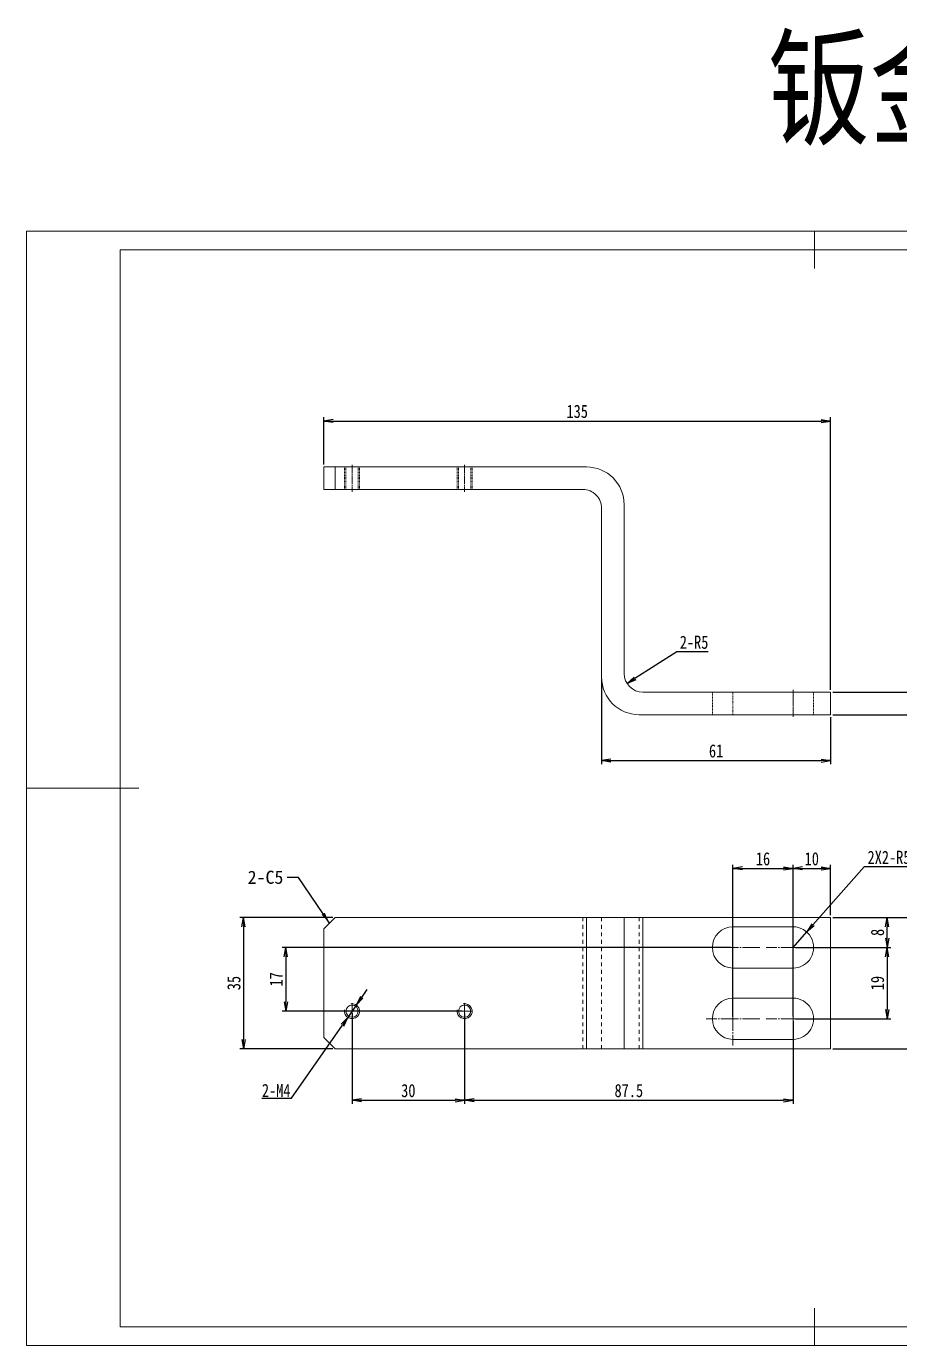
# Model space of a CAD drawing. Header units: millimetres. Extents: x -15766 to 80009, y -9701 to 15159.
# Drawn here: x -2126 to -1893.4, y 2838.5 to 3190 of the extents above; entities that cross this region are included whole.
import ezdxf

# ---------------------------------------------------------------- set-up
doc = ezdxf.new("R2010")
doc.units = ezdxf.units.MM
doc.linetypes.add('CENTER-HOKUTO_1', pattern=[16, 13, -1, 1, -1])
doc.linetypes.add('HIDDEN-HOKUTO_1', pattern=[2, 1, -1])
doc.layers.get('DEFPOINTS').update_dxf_attribs({"lineweight": 18})
for name, color, linetype, lineweight in [('AM_7', 2, 'CENTER-HOKUTO_1', 18), ('AM_HID', 1, 'HIDDEN-HOKUTO_1', 18), ('AM_VIS', 7, 'Continuous', 18), ('CDRAFT0', 7, 'Continuous', 18), ('DIM', 253, 'Continuous', 20), ('title_frame', 7, 'Continuous', 18), ('word_dim', 9, 'Continuous', 18), ('粗实线层_1', 7, 'Continuous', 15)]:
    doc.layers.add(name, color=color, linetype=linetype, lineweight=lineweight)
doc.styles.add('DIM', font='', dxfattribs={"width": 0.8})
doc.styles.get('DIM').set_extended_font_data('NSimSun')
doc.dimstyles.new('1-1', dxfattribs={"dimtxt": 3.5, "dimasz": 3, "dimexe": 1, "dimexo": 0, "dimgap": 1, "dimtad": 1, "dimdsep": 46, "dimtxsty": 'DIM', "dimblk": '_CAXARROW', "dimcen": 0, "dimdle": 6, "dimclrd": 256, "dimclre": 256, "dimclrt": 3, "dimazin": 2, "dimtfac": 0.707107, "dimtmove": 0, "dimatfit": 3, "dimfxl": 0, "dimfrac": 2, "dimtolj": 1, "dimarcsym": 0})
doc.dimstyles.new('1-1$0', dxfattribs={"dimtxt": 3.5, "dimasz": 2.5, "dimexe": 1, "dimexo": 0.625, "dimgap": 0.8, "dimtad": 1, "dimdsep": 46, "dimtxsty": 'DIM', "dimblk": 'OPEN', "dimcen": 0, "dimdle": 5, "dimclrd": 256, "dimclre": 256, "dimclrt": 3, "dimazin": 3, "dimtfac": 0.5, "dimtmove": 0, "dimatfit": 3, "dimldrblk": 'OPEN', "dimfxl": 0, "dimtolj": 1, "dimarcsym": 0})
doc.dimstyles.new('1-1$3', dxfattribs={"dimtxt": 3.5, "dimasz": 2.5, "dimexe": 1, "dimexo": 0.625, "dimgap": 0.3, "dimtad": 1, "dimtih": 1, "dimtoh": 1, "dimdsep": 46, "dimtxsty": 'DIM', "dimblk": 'OPEN', "dimcen": 0, "dimdle": 5, "dimclrd": 256, "dimclre": 256, "dimclrt": 3, "dimazin": 3, "dimtfac": 0.5, "dimtmove": 0, "dimatfit": 3, "dimldrblk": 'OPEN', "dimfxl": 0, "dimtolj": 1, "dimarcsym": 0})
doc.dimstyles.new('1-1$4', dxfattribs={"dimtxt": 3.5, "dimasz": 2.5, "dimexe": 1, "dimexo": 0.625, "dimgap": 0.8, "dimtad": 1, "dimtih": 1, "dimtoh": 1, "dimzin": 12, "dimdsep": 46, "dimtxsty": 'DIM', "dimblk": 'OPEN', "dimcen": 0, "dimdle": 5, "dimclrd": 256, "dimclre": 256, "dimclrt": 3, "dimazin": 3, "dimtfac": 0.5, "dimtmove": 0, "dimatfit": 3, "dimldrblk": 'OPEN', "dimfxl": 0, "dimtolj": 1, "dimarcsym": 0})

# ---------------------------------------------------------------- blocks, each defined once
blk = doc.blocks.new('*X1590')
at = {"layer": 'CDRAFT0'}
for p, q in [((420, 297), (0, 297)), ((0, 297), (0, 0)), ((420, 0), (420, 297)), ((0, 0), (420, 0))]:
    blk.add_line(p, q, dxfattribs=at)
at = {"layer": '粗实线层_1'}
for p, q in [((210, 297), (210, 287)), ((415, 292), (25, 292)), ((25, 292), (25, 5)), ((415, 5), (415, 292)), ((0, 148.5), (30, 148.5)), ((420, 148.5), (410, 148.5)), ((210, 0), (210, 10)), ((25, 5), (415, 5))]:
    blk.add_line(p, q, dxfattribs=at)
blk = doc.blocks.new('_OPEN')
at = {"color": 0, "linetype": 'ByBlock', "lineweight": -2}
for p, q in [((-1, 0.166667), (0, 0)), ((-1, -0.166667), (0, 0)), ((0, 0), (-1, 0))]:
    blk.add_line(p, q, dxfattribs=at)
blk = doc.blocks.new('*D1597')
at = {"layer": 'DEFPOINTS', "color": 0, "transparency": 16777216}
for p in [(-1911.76, 3012.61), (-1911.76, 3006.61), (-1882.37, 3006.61)]:
    blk.add_point(p, dxfattribs=at)
at = {"layer": 'word_dim', "linetype": 'Continuous', "lineweight": -2, "transparency": 16777216}
for p, q in [((-1882.37, 3015.11), (-1882.37, 3017.61)), ((-1911.13, 3012.61), (-1881.37, 3012.61)), ((-1882.37, 3012.61), (-1882.37, 3006.61)), ((-1911.13, 3006.61), (-1881.37, 3006.61)), ((-1882.37, 3004.11), (-1882.37, 2994.49))]:
    blk.add_line(p, q, dxfattribs=at)
at = {"layer": 'word_dim', "lineweight": -2, "transparency": 16777216, "xscale": 2.5, "yscale": 2.5, "zscale": 2.5}
for p, rotation in [((-1882.37, 3012.61), 270), ((-1882.37, 3006.61), 90)]:
    blk.add_blockref('_OPEN', p, dxfattribs=dict(at, rotation=rotation))
at = {"layer": 'word_dim', "color": 3, "transparency": 16777216, "insert": (-1884.92, 2998.05), "char_height": 3.5, "attachment_point": 5, "rotation": 90, "style": 'DIM'}
blk.add_mtext('\\A1;t=6', dxfattribs=at)
blk = doc.blocks.new('*D1598')
at = {"layer": 'DEFPOINTS', "color": 0, "transparency": 16777216}
for p in [(-1961.76, 3017.61), (-1965.99, 3014.94)]:
    blk.add_point(p, dxfattribs=at)
at = {"layer": 'word_dim', "linetype": 'Continuous', "lineweight": -2, "transparency": 16777216}
for p, q in [((-1952.68, 3023.34), (-1963.87, 3016.27)), ((-1944.36, 3023.34), (-1952.68, 3023.34))]:
    blk.add_line(p, q, dxfattribs=at)
at = {"layer": 'word_dim', "lineweight": -2, "transparency": 16777216, "xscale": 2.5, "yscale": 2.5, "zscale": 2.5, "rotation": 212.240547013745}
blk.add_blockref('_OPEN', (-1965.99, 3014.94), dxfattribs=at)
at = {"layer": 'word_dim', "color": 3, "transparency": 16777216, "insert": (-1948.12, 3025.89), "char_height": 3.5, "attachment_point": 5, "style": 'DIM'}
blk.add_mtext('\\A1;2-R5', dxfattribs=at)
blk = doc.blocks.new('*D1599')
at = {"layer": 'DEFPOINTS', "color": 0, "transparency": 16777216}
for p in [(-1911.76, 2965.64), (-1911.76, 2952.59), (-1921.76, 2925.59)]:
    blk.add_point(p, dxfattribs=at)
at = {"layer": 'word_dim', "linetype": 'Continuous', "lineweight": -2, "transparency": 16777216}
for p, q in [((-1921.76, 2926.21), (-1921.76, 2966.64)), ((-1919.26, 2965.64), (-1914.26, 2965.64)), ((-1911.76, 2953.21), (-1911.76, 2966.64))]:
    blk.add_line(p, q, dxfattribs=at)
at = {"layer": 'word_dim', "lineweight": -2, "transparency": 16777216, "xscale": 2.5, "yscale": 2.5, "zscale": 2.5, "rotation": 180}
blk.add_blockref('_OPEN', (-1921.76, 2965.64), dxfattribs=at)
at = {"layer": 'word_dim', "lineweight": -2, "transparency": 16777216, "xscale": 2.5, "yscale": 2.5, "zscale": 2.5}
blk.add_blockref('_OPEN', (-1911.76, 2965.64), dxfattribs=at)
at = {"layer": 'word_dim', "color": 3, "transparency": 16777216, "insert": (-1916.76, 2968.19), "char_height": 3.5, "attachment_point": 5, "style": 'DIM'}
blk.add_mtext('\\A1;10', dxfattribs=at)
blk = doc.blocks.new('*D1600')
at = {"layer": 'DEFPOINTS', "color": 0, "transparency": 16777216}
for p in [(-1921.76, 2965.64), (-1937.76, 2925.59), (-1921.76, 2925.59)]:
    blk.add_point(p, dxfattribs=at)
at = {"layer": 'word_dim', "linetype": 'Continuous', "lineweight": -2, "transparency": 16777216}
for p, q in [((-1937.76, 2926.21), (-1937.76, 2966.64)), ((-1935.26, 2965.64), (-1924.26, 2965.64)), ((-1921.76, 2926.21), (-1921.76, 2966.64))]:
    blk.add_line(p, q, dxfattribs=at)
at = {"layer": 'word_dim', "lineweight": -2, "transparency": 16777216, "xscale": 2.5, "yscale": 2.5, "zscale": 2.5, "rotation": 180}
blk.add_blockref('_OPEN', (-1937.76, 2965.64), dxfattribs=at)
at = {"layer": 'word_dim', "lineweight": -2, "transparency": 16777216, "xscale": 2.5, "yscale": 2.5, "zscale": 2.5}
blk.add_blockref('_OPEN', (-1921.76, 2965.64), dxfattribs=at)
at = {"layer": 'word_dim', "color": 3, "transparency": 16777216, "insert": (-1929.76, 2968.19), "char_height": 3.5, "attachment_point": 5, "style": 'DIM'}
blk.add_mtext('\\A1;16', dxfattribs=at)
blk = doc.blocks.new('*D1601')
at = {"layer": 'DEFPOINTS', "color": 0, "transparency": 16777216}
for p in [(-1911.76, 2952.59), (-1896.69, 2952.59), (-1921.76, 2944.59)]:
    blk.add_point(p, dxfattribs=at)
at = {"layer": 'word_dim', "linetype": 'Continuous', "lineweight": -2, "transparency": 16777216}
for p, q in [((-1911.13, 2952.59), (-1895.69, 2952.59)), ((-1896.69, 2947.09), (-1896.69, 2950.09)), ((-1921.13, 2944.59), (-1895.69, 2944.59))]:
    blk.add_line(p, q, dxfattribs=at)
at = {"layer": 'word_dim', "lineweight": -2, "transparency": 16777216, "xscale": 2.5, "yscale": 2.5, "zscale": 2.5}
for p, rotation in [((-1896.69, 2952.59), 90), ((-1896.69, 2944.59), 270)]:
    blk.add_blockref('_OPEN', p, dxfattribs=dict(at, rotation=rotation))
at = {"layer": 'word_dim', "color": 3, "transparency": 16777216, "insert": (-1899.24, 2948.59), "char_height": 3.5, "attachment_point": 5, "rotation": 90, "style": 'DIM'}
blk.add_mtext('\\A1;8', dxfattribs=at)
blk = doc.blocks.new('*D1602')
at = {"layer": 'DEFPOINTS', "color": 0, "transparency": 16777216}
for p in [(-1921.76, 2944.59), (-1921.76, 2925.59), (-1896.69, 2925.59)]:
    blk.add_point(p, dxfattribs=at)
at = {"layer": 'word_dim', "linetype": 'Continuous', "lineweight": -2, "transparency": 16777216}
for p, q in [((-1921.13, 2944.59), (-1895.69, 2944.59)), ((-1896.69, 2942.09), (-1896.69, 2928.09)), ((-1921.13, 2925.59), (-1895.69, 2925.59))]:
    blk.add_line(p, q, dxfattribs=at)
at = {"layer": 'word_dim', "lineweight": -2, "transparency": 16777216, "xscale": 2.5, "yscale": 2.5, "zscale": 2.5}
for p, rotation in [((-1896.69, 2944.59), 90), ((-1896.69, 2925.59), 270)]:
    blk.add_blockref('_OPEN', p, dxfattribs=dict(at, rotation=rotation))
at = {"layer": 'word_dim', "color": 3, "transparency": 16777216, "insert": (-1899.24, 2935.09), "char_height": 3.5, "attachment_point": 5, "rotation": 90, "style": 'DIM'}
blk.add_mtext('\\A1;19', dxfattribs=at)
blk = doc.blocks.new('*D1603')
at = {"layer": 'DEFPOINTS', "color": 0, "transparency": 16777216}
for p in [(-1911.76, 2952.59), (-1911.76, 2917.59), (-1887, 2917.59)]:
    blk.add_point(p, dxfattribs=at)
at = {"layer": 'word_dim', "linetype": 'Continuous', "lineweight": -2, "transparency": 16777216}
for p, q in [((-1911.13, 2952.59), (-1886, 2952.59)), ((-1887, 2950.09), (-1887, 2920.09)), ((-1911.13, 2917.59), (-1886, 2917.59))]:
    blk.add_line(p, q, dxfattribs=at)
at = {"layer": 'word_dim', "lineweight": -2, "transparency": 16777216, "xscale": 2.5, "yscale": 2.5, "zscale": 2.5}
for p, rotation in [((-1887, 2952.59), 90), ((-1887, 2917.59), 270)]:
    blk.add_blockref('_OPEN', p, dxfattribs=dict(at, rotation=rotation))
at = {"layer": 'word_dim', "color": 3, "transparency": 16777216, "insert": (-1889.55, 2935.09), "char_height": 3.5, "attachment_point": 5, "rotation": 90, "style": 'DIM'}
blk.add_mtext('\\A1;35', dxfattribs=at)
blk = doc.blocks.new('*D1604')
at = {"layer": 'DEFPOINTS', "color": 0, "transparency": 16777216}
for p in [(-2009.26, 2927.59), (-1921.76, 2925.59), (-1921.76, 2903.87)]:
    blk.add_point(p, dxfattribs=at)
at = {"layer": 'word_dim', "linetype": 'Continuous', "lineweight": -2, "transparency": 16777216}
for p, q in [((-2009.26, 2926.96), (-2009.26, 2902.87)), ((-1921.76, 2924.96), (-1921.76, 2902.87)), ((-2006.76, 2903.87), (-1924.26, 2903.87))]:
    blk.add_line(p, q, dxfattribs=at)
at = {"layer": 'word_dim', "lineweight": -2, "transparency": 16777216, "xscale": 2.5, "yscale": 2.5, "zscale": 2.5, "rotation": 180}
blk.add_blockref('_OPEN', (-2009.26, 2903.87), dxfattribs=at)
at = {"layer": 'word_dim', "lineweight": -2, "transparency": 16777216, "xscale": 2.5, "yscale": 2.5, "zscale": 2.5}
blk.add_blockref('_OPEN', (-1921.76, 2903.87), dxfattribs=at)
at = {"layer": 'word_dim', "color": 3, "transparency": 16777216, "insert": (-1965.51, 2906.42), "char_height": 3.5, "attachment_point": 5, "style": 'DIM'}
blk.add_mtext('\\A1;87.5', dxfattribs=at)
blk = doc.blocks.new('*D1605')
at = {"layer": 'DEFPOINTS', "color": 0, "transparency": 16777216}
for p in [(-2039.26, 2927.59), (-2009.26, 2927.59), (-2009.26, 2903.87)]:
    blk.add_point(p, dxfattribs=at)
at = {"layer": 'word_dim', "linetype": 'Continuous', "lineweight": -2, "transparency": 16777216}
for p, q in [((-2039.26, 2926.96), (-2039.26, 2902.87)), ((-2009.26, 2926.96), (-2009.26, 2902.87)), ((-2036.76, 2903.87), (-2011.76, 2903.87))]:
    blk.add_line(p, q, dxfattribs=at)
at = {"layer": 'word_dim', "lineweight": -2, "transparency": 16777216, "xscale": 2.5, "yscale": 2.5, "zscale": 2.5, "rotation": 180}
blk.add_blockref('_OPEN', (-2039.26, 2903.87), dxfattribs=at)
at = {"layer": 'word_dim', "lineweight": -2, "transparency": 16777216, "xscale": 2.5, "yscale": 2.5, "zscale": 2.5}
blk.add_blockref('_OPEN', (-2009.26, 2903.87), dxfattribs=at)
at = {"layer": 'word_dim', "color": 3, "transparency": 16777216, "insert": (-2024.26, 2906.42), "char_height": 3.5, "attachment_point": 5, "style": 'DIM'}
blk.add_mtext('\\A1;30', dxfattribs=at)
blk = doc.blocks.new('*D1606')
at = {"layer": 'DEFPOINTS', "color": 0, "transparency": 16777216}
for p in [(-1937.76, 2944.59), (-2056.9, 2927.59), (-2009.26, 2927.59)]:
    blk.add_point(p, dxfattribs=at)
at = {"layer": 'word_dim', "linetype": 'Continuous', "lineweight": -2, "transparency": 16777216}
for p, q in [((-1938.38, 2944.59), (-2057.9, 2944.59)), ((-2056.9, 2942.09), (-2056.9, 2930.09)), ((-2009.88, 2927.59), (-2057.9, 2927.59))]:
    blk.add_line(p, q, dxfattribs=at)
at = {"layer": 'word_dim', "lineweight": -2, "transparency": 16777216, "xscale": 2.5, "yscale": 2.5, "zscale": 2.5}
for p, rotation in [((-2056.9, 2944.59), 90), ((-2056.9, 2927.59), 270)]:
    blk.add_blockref('_OPEN', p, dxfattribs=dict(at, rotation=rotation))
at = {"layer": 'word_dim', "color": 3, "transparency": 16777216, "insert": (-2059.45, 2936.09), "char_height": 3.5, "attachment_point": 5, "rotation": 90, "style": 'DIM'}
blk.add_mtext('\\A1;17', dxfattribs=at)
blk = doc.blocks.new('*D1607')
at = {"layer": 'DEFPOINTS', "color": 0, "transparency": 16777216}
for p in [(-2043.76, 2952.59), (-2068.18, 2917.59), (-2043.76, 2917.59)]:
    blk.add_point(p, dxfattribs=at)
at = {"layer": 'word_dim', "linetype": 'Continuous', "lineweight": -2, "transparency": 16777216}
for p, q in [((-2044.38, 2952.59), (-2069.18, 2952.59)), ((-2068.18, 2950.09), (-2068.18, 2920.09)), ((-2044.38, 2917.59), (-2069.18, 2917.59))]:
    blk.add_line(p, q, dxfattribs=at)
at = {"layer": 'word_dim', "lineweight": -2, "transparency": 16777216, "xscale": 2.5, "yscale": 2.5, "zscale": 2.5}
for p, rotation in [((-2068.18, 2952.59), 90), ((-2068.18, 2917.59), 270)]:
    blk.add_blockref('_OPEN', p, dxfattribs=dict(at, rotation=rotation))
at = {"layer": 'word_dim', "color": 3, "transparency": 16777216, "insert": (-2070.73, 2935.09), "char_height": 3.5, "attachment_point": 5, "rotation": 90, "style": 'DIM'}
blk.add_mtext('\\A1;35', dxfattribs=at)
blk = doc.blocks.new('_CAXARROW')
blk.add_hatch(color=0).paths.add_polyline_path([(0, 0), (-1, 0.125), (-1, -0.125)], flags=0)
blk = doc.blocks.new('*D1608')
at = {"layer": 'DEFPOINTS', "color": 0, "transparency": 16777216}
for p in [(-2038.12, 2929.23), (-2040.4, 2925.94)]:
    blk.add_point(p, dxfattribs=at)
at = {"layer": 'word_dim', "linetype": 'Continuous', "lineweight": -2, "transparency": 16777216}
for p, q in [((-2036.69, 2931.28), (-2035.27, 2933.34)), ((-2038.12, 2929.23), (-2040.4, 2925.94)), ((-2055.36, 2904.42), (-2041.83, 2923.89)), ((-2063.28, 2904.42), (-2055.36, 2904.42))]:
    blk.add_line(p, q, dxfattribs=at)
at = {"layer": 'word_dim', "lineweight": -2, "transparency": 16777216, "xscale": 2.5, "yscale": 2.5, "zscale": 2.5}
for p, rotation in [((-2038.12, 2929.23), 235.2120363319443), ((-2040.4, 2925.94), 55.21203633194433)]:
    blk.add_blockref('_OPEN', p, dxfattribs=dict(at, rotation=rotation))
at = {"layer": 'word_dim', "color": 3, "transparency": 16777216, "insert": (-2059.47, 2906.47), "char_height": 3.5, "attachment_point": 5, "style": 'DIM'}
blk.add_mtext('\\A1;2-M4', dxfattribs=at)
blk = doc.blocks.new('*D1609')
at = {"layer": 'DEFPOINTS', "color": 0, "transparency": 16777216}
for p in [(-1918.12, 2948.71), (-1921.76, 2944.59)]:
    blk.add_point(p, dxfattribs=at)
at = {"layer": 'word_dim', "linetype": 'Continuous', "lineweight": -2, "transparency": 16777216}
for p, q in [((-1902.82, 2966.02), (-1916.46, 2950.58)), ((-1886.54, 2966.02), (-1902.82, 2966.02)), ((-1921.76, 2944.59), (-1918.12, 2948.71))]:
    blk.add_line(p, q, dxfattribs=at)
at = {"layer": 'word_dim', "lineweight": -2, "transparency": 16777216, "xscale": 2.5, "yscale": 2.5, "zscale": 2.5, "rotation": 228.5275186875658}
blk.add_blockref('_OPEN', (-1918.12, 2948.71), dxfattribs=at)
at = {"layer": 'word_dim', "color": 3, "transparency": 16777216, "insert": (-1894.28, 2968.57), "char_height": 3.5, "attachment_point": 5, "style": 'DIM'}
blk.add_mtext('\\A1;2X2-R5.5', dxfattribs=at)
blk = doc.blocks.new('*D1610')
at = {"layer": 'DEFPOINTS', "color": 0, "transparency": 16777216}
for p in [(-1972.76, 3016.61), (-1911.76, 3006.61), (-1911.76, 2994.38)]:
    blk.add_point(p, dxfattribs=at)
at = {"layer": 'word_dim', "linetype": 'Continuous', "lineweight": -2, "transparency": 16777216}
for p, q in [((-1972.76, 3015.98), (-1972.76, 2993.38)), ((-1911.76, 3005.98), (-1911.76, 2993.38)), ((-1970.26, 2994.38), (-1914.26, 2994.38))]:
    blk.add_line(p, q, dxfattribs=at)
at = {"layer": 'word_dim', "lineweight": -2, "transparency": 16777216, "xscale": 2.5, "yscale": 2.5, "zscale": 2.5, "rotation": 180}
blk.add_blockref('_OPEN', (-1972.76, 2994.38), dxfattribs=at)
at = {"layer": 'word_dim', "lineweight": -2, "transparency": 16777216, "xscale": 2.5, "yscale": 2.5, "zscale": 2.5}
blk.add_blockref('_OPEN', (-1911.76, 2994.38), dxfattribs=at)
at = {"layer": 'word_dim', "color": 3, "transparency": 16777216, "insert": (-1942.26, 2996.93), "char_height": 3.5, "attachment_point": 5, "style": 'DIM'}
blk.add_mtext('\\A1;61', dxfattribs=at)
blk = doc.blocks.new('*D1613')
at = {"layer": 'DEFPOINTS', "color": 0, "transparency": 16777216}
for p in [(-1911.76, 3084.86), (-2046.76, 3072.61), (-1911.76, 3012.61)]:
    blk.add_point(p, dxfattribs=at)
at = {"layer": 'word_dim', "linetype": 'Continuous', "lineweight": -2, "transparency": 16777216}
for p, q in [((-2046.76, 3073.23), (-2046.76, 3085.86)), ((-2044.26, 3084.86), (-1914.26, 3084.86)), ((-1911.76, 3013.23), (-1911.76, 3085.86))]:
    blk.add_line(p, q, dxfattribs=at)
at = {"layer": 'word_dim', "lineweight": -2, "transparency": 16777216, "xscale": 2.5, "yscale": 2.5, "zscale": 2.5, "rotation": 180}
blk.add_blockref('_OPEN', (-2046.76, 3084.86), dxfattribs=at)
at = {"layer": 'word_dim', "lineweight": -2, "transparency": 16777216, "xscale": 2.5, "yscale": 2.5, "zscale": 2.5}
blk.add_blockref('_OPEN', (-1911.76, 3084.86), dxfattribs=at)
at = {"layer": 'word_dim', "color": 3, "transparency": 16777216, "insert": (-1979.26, 3087.41), "char_height": 3.5, "attachment_point": 5, "style": 'DIM'}
blk.add_mtext('\\A1;135', dxfattribs=at)

msp = doc.modelspace()

# ---------------------------------------------------------------- linework, layer by layer
at = {"layer": 'AM_7', "ltscale": 0.180014}
for p, q in [((-2039.25892, 3073.20862), (-2039.25892, 3066.00806)), ((-2009.25892, 3073.20862), (-2009.25892, 3066.00806))]:
    msp.add_line(p, q, dxfattribs=at)
at = {"layer": 'AM_7', "ltscale": 0.180002}
msp.add_line((-1921.75892, 3006.00855), (-1921.75892, 3013.20862), dxfattribs=at)
at = {"layer": 'AM_7', "ltscale": 0.357501}
for p, q in [((-1937.75892, 2951.73752), (-1937.75892, 2937.43747)), ((-1921.75892, 2951.73752), (-1921.75892, 2937.43747)), ((-1937.75892, 2932.73752), (-1937.75892, 2918.43747)), ((-1921.75892, 2932.73752), (-1921.75892, 2918.43747))]:
    msp.add_line(p, q, dxfattribs=at)
at = {"layer": 'AM_7', "ltscale": 0.357507}
for p, q in [((-1930.60877, 2944.58749), (-1944.90907, 2944.58749)), ((-1914.60877, 2944.58749), (-1928.90907, 2944.58749)), ((-1930.60877, 2925.58749), (-1944.90907, 2925.58749)), ((-1914.60877, 2925.58749), (-1928.90907, 2925.58749))]:
    msp.add_line(p, q, dxfattribs=at)
at = {"layer": 'AM_7', "ltscale": 0.105365}
for p, q in [((-2039.25892, 2929.69479), (-2039.25892, 2925.48019)), ((-2009.25892, 2929.69479), (-2009.25892, 2925.48019))]:
    msp.add_line(p, q, dxfattribs=at)
at = {"layer": 'AM_7', "ltscale": 0.105359}
for p, q in [((-2037.15174, 2927.58749), (-2041.3661, 2927.58749)), ((-2007.15174, 2927.58749), (-2011.3661, 2927.58749))]:
    msp.add_line(p, q, dxfattribs=at)
at = {"layer": 'AM_HID', "ltscale": 0.15}
for p, q in [((-2043.75892, 3072.60865), (-2043.75892, 3066.60865)), ((-2041.25892, 3072.60865), (-2041.25892, 3066.60865)), ((-2040.88001, 3072.60865), (-2040.88001, 3066.60865)), ((-2037.63807, 3072.60865), (-2037.63807, 3066.60865)), ((-2037.25892, 3072.60865), (-2037.25892, 3066.60865)), ((-2011.25892, 3072.60865), (-2011.25892, 3066.60865)), ((-2010.87977, 3072.60865), (-2010.87977, 3066.60865)), ((-2007.63807, 3072.60865), (-2007.63807, 3066.60865)), ((-2007.25892, 3072.60865), (-2007.25892, 3066.60865)), ((-1943.25892, 3006.60865), (-1943.25892, 3012.60865)), ((-1943.25892, 3006.60865), (-1943.25892, 3012.60865)), ((-1937.75892, 3012.60865), (-1937.75892, 3006.60865)), ((-1937.75892, 3012.60865), (-1937.75892, 3006.60865)), ((-1937.75892, 3012.60865), (-1937.75892, 3006.60865)), ((-1937.75892, 3012.60865), (-1937.75892, 3006.60865)), ((-1921.75892, 3012.60865), (-1921.75892, 3006.60865)), ((-1921.75892, 3012.60865), (-1921.75892, 3006.60865)), ((-1921.75892, 3012.60865), (-1921.75892, 3006.60865)), ((-1921.75892, 3012.60865), (-1921.75892, 3006.60865)), ((-1916.25892, 3006.60865), (-1916.25892, 3012.60865)), ((-1916.25892, 3006.60865), (-1916.25892, 3012.60865))]:
    msp.add_line(p, q, dxfattribs=at)
at = {"layer": 'AM_HID'}
for p, q in [((-1977.75892, 2917.58749), (-1977.75892, 2952.58749)), ((-1972.75892, 2917.58749), (-1972.75892, 2952.58749)), ((-1962.75892, 2917.58749), (-1962.75892, 2952.58749))]:
    msp.add_line(p, q, dxfattribs=at)
at = {"layer": 'AM_VIS', "ltscale": 0.075}
for p, q in [((-2046.75892, 3072.60865), (-2043.75892, 3072.60865)), ((-2046.75892, 3066.60865), (-2043.75892, 3066.60865))]:
    msp.add_line(p, q, dxfattribs=at)
at = {"layer": 'AM_VIS', "ltscale": 0.15}
for p, q in [((-2046.75892, 3072.60865), (-2046.75892, 3066.60865)), ((-2043.75892, 3072.60865), (-2043.75892, 3066.60865)), ((-1911.75892, 3006.60865), (-1911.75892, 3012.60865))]:
    msp.add_line(p, q, dxfattribs=at)
at = {"layer": 'AM_VIS'}
for p, q in [((-2043.75892, 3072.60865), (-1976.75892, 3072.60865)), ((-2043.75892, 3066.60865), (-1977.75892, 3066.60865)), ((-1966.75892, 3062.60865), (-1966.75892, 3017.60865)), ((-1972.75892, 3061.60865), (-1972.75892, 3016.60865)), ((-1961.75892, 3012.60865), (-1911.75892, 3012.60865)), ((-1962.75892, 3006.60865), (-1911.75892, 3006.60865)), ((-2046.75892, 2920.58749), (-2046.75892, 2949.58749)), ((-2043.75892, 2952.58749), (-1976.75892, 2952.58749)), ((-1976.75892, 2917.58749), (-1976.75892, 2952.58749)), ((-1966.75892, 2917.58749), (-1966.75892, 2952.58749)), ((-1961.75892, 2917.58749), (-1961.75892, 2952.58749)), ((-1961.75892, 2952.58749), (-1911.75892, 2952.58749)), ((-1911.75892, 2917.58749), (-1911.75892, 2952.58749)), ((-2043.75892, 2917.58749), (-1976.75892, 2917.58749)), ((-1961.75892, 2917.58749), (-1911.75892, 2917.58749))]:
    msp.add_line(p, q, dxfattribs=at)
at = {"layer": 'AM_VIS', "ltscale": 0.106066}
for p, q in [((-2046.75892, 2949.58749), (-2043.75892, 2952.58749)), ((-2046.75892, 2920.58749), (-2043.75892, 2917.58749))]:
    msp.add_line(p, q, dxfattribs=at)
at = {"layer": 'AM_VIS', "ltscale": 0.25}
for p, q in [((-1976.75892, 2952.58749), (-1966.75892, 2952.58749)), ((-1976.75892, 2917.58749), (-1966.75892, 2917.58749))]:
    msp.add_line(p, q, dxfattribs=at)
at = {"layer": 'AM_VIS', "ltscale": 0.125}
for p, q in [((-1966.75892, 2952.58749), (-1961.75892, 2952.58749)), ((-1966.75892, 2917.58749), (-1961.75892, 2917.58749))]:
    msp.add_line(p, q, dxfattribs=at)
at = {"layer": 'AM_VIS', "ltscale": 0.4}
for p, q in [((-1937.75892, 2950.08749), (-1921.75892, 2950.08749)), ((-1921.75892, 2939.08749), (-1937.75892, 2939.08749)), ((-1937.75892, 2931.08749), (-1921.75892, 2931.08749)), ((-1921.75892, 2920.08749), (-1937.75892, 2920.08749))]:
    msp.add_line(p, q, dxfattribs=at)
at = {"layer": 'AM_VIS'}
for centre in [(-2039.25892, 2927.58749), (-2009.25892, 2927.58749)]:
    msp.add_circle(centre, 1.621, dxfattribs=at)
for centre, radius, start, end in [((-1976.75892, 3062.60865), 10, 0, 90.0000025), ((-1977.75892, 3061.60865), 5, 0, 90.0000025), ((-1962.75892, 3016.60865), 10, 180.000005, 269.9999975), ((-1961.75892, 3017.60865), 5, 180.000005, 269.9999975), ((-1937.75892, 2944.58749), 5.5, 90.0000025, 269.9999975), ((-1921.75892, 2944.58749), 5.5, 269.9999975, 90.0000025), ((-2039.25892, 2927.58749), 2, 169.9999933, 100.0000142), ((-2009.25892, 2927.58749), 2, 169.9999933, 100.0000142), ((-1937.75892, 2925.58749), 5.5, 90.0000025, 269.9999975), ((-1921.75892, 2925.58749), 5.5, 269.9999975, 90.0000025)]:
    msp.add_arc(centre, radius, start, end, dxfattribs=at)

# ---------------------------------------------------------------- block references
at = {"layer": 'title_frame'}
msp.add_blockref('*X1590', (-2126.03049, 2838.48453), dxfattribs=at)

# ---------------------------------------------------------------- texts
at = {"layer": 'DIM', "insert": (-1928.53146, 3186.06505), "char_height": 25, "width": 104.980501, "attachment_point": 1, "style": 'DIM'}
msp.add_mtext('{\\C3;钣金}', dxfattribs=at)
at = {"layer": 'word_dim', "color": 3, "insert": (-2057.55526, 2961.47538), "char_height": 3.5, "width": 6, "attachment_point": 9}
msp.add_mtext('2-C5', dxfattribs=at)

# ---------------------------------------------------------------- dimensions: what is measured, and where the dimension line sits
at = {"layer": 'word_dim', "color": 3, "true_color": 0x00ff00}
for base, p1, p2, picture, middle in [((-1911.75892, 3084.86335), (-2046.75892, 3072.60865), (-1911.75892, 3012.60865), '*D1613', (-1979.25892, 3087.41335)), ((-1911.75892, 2994.3754), (-1972.75892, 3016.60865), (-1911.75892, 3006.60865), '*D1610', (-1942.25892, 2996.9254)), ((-1921.75892, 2965.64147), (-1937.75892, 2925.58749), (-1921.75892, 2925.58749), '*D1600', (-1929.75892, 2968.19147)), ((-1911.75892, 2965.64147), (-1921.75892, 2925.58749), (-1911.75892, 2952.58749), '*D1599', (-1916.75892, 2968.19147)), ((-2009.25892, 2903.86914), (-2039.25892, 2927.58749), (-2009.25892, 2927.58749), '*D1605', (-2024.25892, 2906.41914)), ((-1921.75892, 2903.86914), (-2009.25892, 2927.58749), (-1921.75892, 2925.58749), '*D1604', (-1965.50892, 2906.41914))]:
    dim = msp.add_linear_dim(base=base, p1=p1, p2=p2, dimstyle='1-1$0', dxfattribs=at)
    dim.commit()
    dim.dimension.update_dxf_attribs({"geometry": picture, "text_midpoint": middle})
dim = msp.add_radius_dim(center=(-1961.75892, 3017.60865), mpoint=(-1965.988, 3014.94127), text='2-<>', dimstyle='1-1$4', override={"dimtmove": 1}, dxfattribs=at)
dim.commit()
dim.dimension.update_dxf_attribs({"geometry": '*D1598', "text_midpoint": (-1952.67773, 3023.33636), "dimtype": 164})
dim = msp.add_linear_dim(base=(-1882.37307, 3006.60865), p1=(-1911.75892, 3012.60865), p2=(-1911.75892, 3006.60865), angle=90, text='t=<>', dimstyle='1-1$0', dxfattribs=at)
dim.commit()
dim.dimension.update_dxf_attribs({"geometry": '*D1597', "text_midpoint": (-1884.92307, 2998.04754)})
dim = msp.add_radius_dim(center=(-1921.75892, 2944.58749), mpoint=(-1918.11649, 2948.7085), text='2X2-<>', dimstyle='1-1$4', dxfattribs=at)
dim.commit()
dim.dimension.update_dxf_attribs({"geometry": '*D1609', "text_midpoint": (-1894.27996, 2966.01608), "dimtype": 164})
for base, p1, p2, picture, middle in [((-2068.17693, 2917.58749), (-2043.75892, 2952.58749), (-2043.75892, 2917.58749), '*D1607', (-2070.72693, 2935.08749)), ((-1896.68585, 2952.58749), (-1921.75892, 2944.58749), (-1911.75892, 2952.58749), '*D1601', (-1899.23585, 2948.58749)), ((-1886.99501, 2917.58749), (-1911.75892, 2952.58749), (-1911.75892, 2917.58749), '*D1603', (-1889.54501, 2935.08749)), ((-2056.90016, 2927.58749), (-1937.75892, 2944.58749), (-2009.25892, 2927.58749), '*D1606', (-2059.45016, 2936.08749)), ((-1896.68585, 2925.58749), (-1921.75892, 2944.58749), (-1921.75892, 2925.58749), '*D1602', (-1899.23585, 2935.08749))]:
    dim = msp.add_linear_dim(base=base, p1=p1, p2=p2, angle=90, dimstyle='1-1$0', dxfattribs=at)
    dim.commit()
    dim.dimension.update_dxf_attribs({"geometry": picture, "text_midpoint": middle})
dim = msp.add_diameter_dim_2p(p1=(-2038.11784, 2929.23003), p2=(-2040.4, 2925.94496), dimstyle='1-1$3', override={"dimpost": '2-M<>'}, dxfattribs=at)
dim.commit()
dim.dimension.update_dxf_attribs({"geometry": '*D1608', "text_midpoint": (-2059.46722, 2904.41629), "dimtype": 163})

# ---------------------------------------------------------------- leaders
at = {"layer": 'word_dim', "color": 3, "true_color": 0x00ff00, "annotation_type": 0, "has_hookline": 1, "hookline_direction": 1, "text_width": 12.83333}
msp.add_leader([(-2045.25892, 2951.08749), (-2053.55526, 2963.22538), (-2056.55526, 2963.22538)], dimstyle='1-1', override={"dimgap": 1, "dimtad": 0}, dxfattribs=at)

doc.saveas('drawing.dxf')
